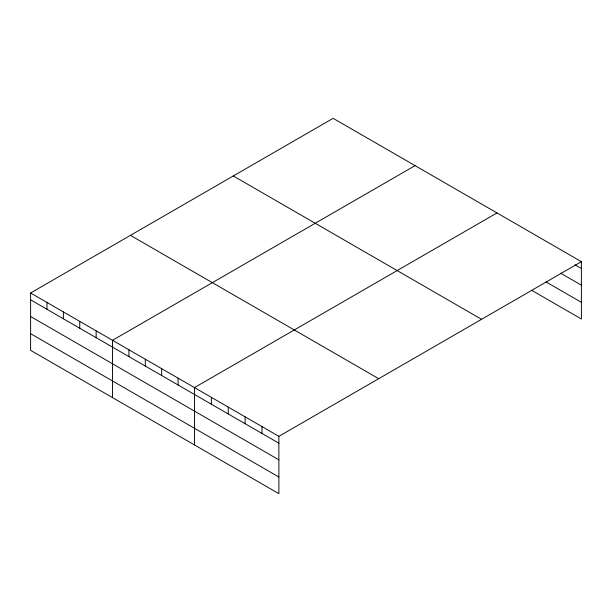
<?xml version="1.0" encoding="UTF-8"?>
<svg xmlns="http://www.w3.org/2000/svg" width="612" height="612" viewBox="0 0 612 612"><rect width="100%" height="100%" fill="white"/><g stroke="black" fill="none" stroke-linecap="round" stroke-linejoin="round"><path stroke-width="0.92" d="M30.6 292.995L278.873 436.333L278.873 493.67L30.6 350.324L30.6 292.995L333.127 118.33L581.4 261.676L581.4 319.005L531.553 290.226M415.058 165.638L112.531 340.295L112.531 397.632M496.99 212.938L194.463 387.603L194.463 444.932M278.873 436.333L581.4 261.676M574.966 264.812L581.4 268.523M560.5 273.113L581.4 285.184M546.026 281.925L581.4 302.343M233.294 175.973L481.567 319.311M130.433 235.36L378.706 378.698M30.6 299.849L278.873 443.187M30.6 316.503L278.873 459.842M30.6 333.67L278.873 477.008M261.99 426.587L261.99 433.441M245.106 416.841L245.106 423.695M228.23 407.095L228.23 413.942M211.347 397.349L211.347 404.195M178.077 378.139L178.077 384.986M161.69 368.676L161.69 375.531M145.304 359.221L145.304 366.068M128.918 349.758L128.918 356.605M96.145 330.84L96.145 337.686M79.759 321.377L79.759 328.231M63.373 311.913L63.373 318.768M46.986 302.458L46.986 309.305"/></g></svg>
